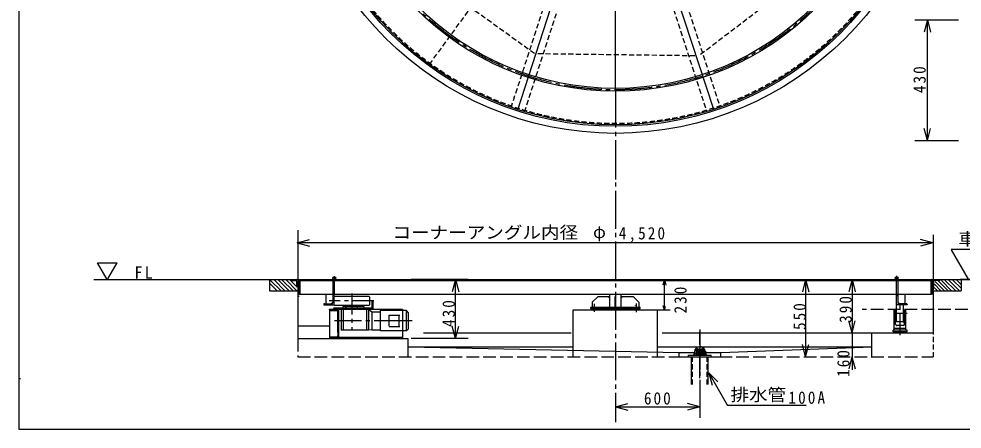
# Model space of a CAD drawing. Units: millimetres, scale not verified. Extents: x -5636 to 5974, y -4212 to 4128.
# Drawn here: x -5636 to 1075, y -4212 to -1289 of the extents above; entities that cross this region are included whole.
import ezdxf
from ezdxf.enums import TextEntityAlignment as Align

# ---------------------------------------------------------------- set-up
doc = ezdxf.new("R2010")
doc.units = ezdxf.units.MM
doc.header["$LTSCALE"] = 30
for name, pattern in [('CHAIN1', [8, 5, -1, 1, -1]), ('CHAIN2', [12, 9, -1, 1, -1]), ('DASHED1', [1.8, 1.2, -0.6]), ('DASHED3', [4, 3, -1]), ('DOUBLE_CHAIN1', [8.8, 5, -1, 0.6, -0.6, 0.6, -1])]:
    doc.linetypes.add(name, pattern=pattern)
doc.layers.add('0-0', color=7, linetype='Continuous')
doc.styles.add('ＭＳ ゴシック', font='')
doc.styles.get('ＭＳ ゴシック').set_extended_font_data('MS Gothic')

msp = doc.modelspace()

# ---------------------------------------------------------------- linework, layer by layer
at = {"layer": '0-0'}
for p, q in [((-1391.8, -1794.31), (-1391.8, -18.17)), ((-2086.81, -1936.21), (-1554.51, -297.95)), ((-1226.96, -295.44), (-695.3, -1931.72)), ((737.13, -1296.32), (1047.7, -1296.32)), ((827.13, -1296.32), (803.84, -1383.26)), ((827.13, -2156.32), (827.13, -1296.32)), ((827.13, -1296.32), (850.43, -1383.26)), ((-549.95, -1604.71), (-552.4, -1607.16)), ((827.13, -2156.32), (803.84, -2069.39)), ((827.13, -2156.32), (850.43, -2069.39)), ((737.13, -2156.32), (1047.7, -2156.32)), ((-1391.65, -2328.03), (-1391.65, -2432.6)), ((-3651.4, -2794.16), (-3651.4, -2898.73)), ((-3655.66, -2884.16), (-3568.73, -2860.87)), ((-3652.44, -2866.13), (-3652.44, -3568.16)), ((865.69, -2884.16), (778.75, -2860.87)), ((865.69, -2884.16), (778.75, -2907.46)), ((868.6, -2828.72), (868.6, -3526.41)), ((997.49, -2930.52), (1839.33, -2930.52)), ((1119.67, -3142.47), (999.17, -2933.77)), ((1061.24, -2930), (1063.89, -2930)), ((-5003.02, -3141.08), (-4936.57, -3025.99)), ((-5103.14, -3146.41), (-3401.89, -3146.41)), ((-4127.46, -3146.41), (-3938.1, -3146.41)), ((-3959.25, -3146.41), (-3666.32, -3146.41)), ((-3852.44, -3146.41), (-3852.44, -3226.41)), ((-3702.44, -3148.41), (-3702.44, -3146.41)), ((-3698.44, -3152.41), (-3666.94, -3152.41)), ((-3658.44, -3137.04), (-3658.44, -3137.08)), ((-3652.44, -3146.41), (-3652.44, -3228.88)), ((-3642.44, -3146.41), (-3642.44, -3252.34)), ((-3640.86, -3152.41), (857.09, -3152.41)), ((-3636.44, -3152.44), (-3636.44, -3252.34)), ((-3423.44, -3146.41), (869.35, -3146.41)), ((-3401.44, -3152.45), (-3401.44, -3252.34)), ((-2440.52, -3146.41), (-2844.53, -3146.41)), ((-2530.52, -3146.41), (-2553.82, -3233.34)), ((-2530.52, -3566.41), (-2530.52, -3146.41)), ((-2530.52, -3146.41), (-2507.23, -3233.34)), ((-1043.58, -3147.26), (-1053.76, -3185.27)), ((-1044.21, -3146.95), (-1044.81, -3147.3)), ((-1043.58, -3146.95), (-1033.24, -3185.54)), ((-128.57, -3146.41), (-35.9, -3146.41)), ((-38.57, -3146.41), (-61.86, -3233.34)), ((-38.57, -3146.41), (-15.27, -3233.34)), ((201.25, -3146.41), (431.21, -3146.41)), ((291.25, -3146.41), (267.95, -3233.34)), ((291.25, -3146.41), (291.25, -3526.41)), ((291.25, -3146.41), (314.54, -3233.34)), ((608.15, -3327.41), (608.15, -3152.08)), ((617.36, -3152.47), (617.36, -3251.75)), ((698.15, -3153.48), (698.15, -3152.08)), ((852.36, -3152.33), (852.36, -3251.75)), ((858.36, -3137.04), (858.36, -3137.17)), ((858.36, -3146.2), (858.36, -3251.75)), ((868.36, -3137.04), (868.36, -3137.33)), ((868.6, -3146.41), (1509.03, -3146.41)), ((914.36, -3152.41), (880.86, -3152.41)), ((918.36, -3148.41), (918.36, -3146.04)), ((2144.05, -3146.41), (1061.49, -3146.41)), ((1068.6, -3146.54), (1068.6, -3226.41)), ((-3663.19, -3196.41), (-3663, -3196.41)), ((-3660.86, -3163.22), (-3658.46, -3163.22)), ((-3658.44, -3159.82), (-3658.44, -3195.42)), ((-3658.44, -3192.41), (-3658.44, -3160.91)), ((-3654.44, -3196.41), (-3652.44, -3196.41)), ((870.36, -3196.41), (867.96, -3196.41)), ((868.36, -3193.29), (868.36, -3196.73)), ((874.36, -3194.4), (874.36, -3158.42)), ((-3852.44, -3226.41), (-3652.44, -3226.41)), ((-3643.73, -3264.41), (-3642.6, -3264.41)), ((-3642.27, -3229), (-3642.27, -3228.22)), ((857.74, -3252.41), (-3641.75, -3252.41)), ((-3541.44, -3251.59), (-3541.44, -3252.1)), ((-3507.44, -3251.59), (-3507.44, -3251.72)), ((-3452.64, -3251.84), (-3452.64, -3318.16)), ((-3402.64, -3252.73), (-3402.64, -3309.91)), ((-3392.64, -3327.41), (-3392.64, -3270.41)), ((-3144.97, -3267.41), (-3389.64, -3267.41)), ((-3141.97, -3270.41), (-3141.97, -3327.41)), ((-3035.44, -3251.59), (-3035.44, -3251.72)), ((-1556.35, -3308.41), (-1516.35, -3268.41)), ((-1432.61, -3268.41), (-1516.35, -3268.41)), ((-1436.89, -3275.49), (-1436.89, -3274.75)), ((-1431.89, -3343.06), (-1431.89, -3251.78)), ((-1388.66, -3268.41), (-1396.09, -3268.41)), ((-1394.89, -3343.65), (-1394.89, -3268.41)), ((-1388.89, -3343.65), (-1388.89, -3268.41)), ((-1264.34, -3268.41), (-1352.82, -3268.41)), ((-1351.89, -3343.36), (-1351.89, -3252.08)), ((-1346.89, -3275.49), (-1346.89, -3274.75)), ((-1264.34, -3268.41), (-1224.34, -3308.41)), ((282.98, -3264.41), (283, -3264.41)), ((618.15, -3252.68), (618.15, -3309.91)), ((667.48, -3265.36), (667.86, -3265.36)), ((668.15, -3252.87), (668.15, -3318.44)), ((757.15, -3252.57), (757.15, -3252.37)), ((867.96, -3226.41), (1068.6, -3226.41)), ((-3467.68, -3327.41), (-3392.9, -3327.41)), ((-3467.64, -3324.41), (-3467.64, -3327.47)), ((-3461.64, -3318.41), (-3411.14, -3318.41)), ((-3414.58, -3318.38), (-3402.53, -3306.33)), ((-3117.2, -3350.91), (-3396.99, -3350.91)), ((-3396.97, -3351.49), (-3396.97, -3359.89)), ((-3392.26, -3336.41), (-3392.01, -3336.41)), ((-3144.97, -3330.41), (-3389.64, -3330.41)), ((-3331.97, -3338.91), (-3331.97, -3351.16)), ((-3181.97, -3338.91), (-3331.97, -3338.91)), ((-3311.97, -3339.07), (-3311.97, -3351.16)), ((-3306.97, -3356.66), (-3306.97, -3331.32)), ((-3226.97, -3356.66), (-3226.97, -3329.88)), ((-3181.97, -3338.91), (-3181.97, -3350.49)), ((-3116.97, -3300.91), (-3116.97, -3359.75)), ((-1566.89, -3352.41), (-1216.89, -3352.41)), ((-1556.35, -3308.41), (-1556.35, -3342.24)), ((-1251.89, -3329.41), (-1251.89, -3330.01)), ((-1224.34, -3308.41), (-1224.34, -3342.24)), ((-1216.89, -3352.41), (-1216.89, -3343.41)), ((-1043.58, -3362.66), (-1051.26, -3334.02)), ((-1043.27, -3362.04), (-1036.21, -3335.7)), ((608.15, -3444.41), (608.15, -3330.41)), ((683.31, -3327.41), (608.24, -3327.41)), ((618.02, -3308.25), (628.02, -3318.26)), ((677.15, -3318.41), (626.65, -3318.41)), ((658.15, -3444.41), (658.15, -3330.41)), ((680.9, -3327.45), (682.63, -3320.98)), ((683.15, -3324.41), (683.15, -3327.41)), ((-3426.97, -3356.72), (-3426.97, -3559.54)), ((-3426.97, -3361.91), (-3426.97, -3360.61)), ((-2906.97, -3359.91), (-3426.87, -3359.91)), ((-3422.97, -3365.91), (-3373.97, -3365.91)), ((-3400.97, -3359.27), (-3400.97, -3359.33)), ((-3367.97, -3521.65), (-3367.97, -3371.91)), ((-3361.97, -3360.61), (-3361.97, -3518.37)), ((-3343.97, -3359.91), (-3343.97, -3506.91)), ((-3126.26, -3376.01), (-3149.01, -3359.76)), ((-3148.97, -3359.91), (-3148.97, -3506.91)), ((-3125.49, -3375.16), (-3125.49, -3505.16)), ((-3125.49, -3375.16), (-3063.94, -3375.16)), ((-3002.81, -3478.76), (-3002.81, -3399.81)), ((-3002.81, -3400.16), (-2926.4, -3400.16)), ((-2931.49, -3478.76), (-2931.49, -3402.35)), ((-2906.97, -3359.91), (-2906.97, -3567.44)), ((-2863.49, -3382.66), (-2878.49, -3367.66)), ((-2877.9, -3512.54), (-2877.9, -3368.21)), ((-2863.49, -3497.66), (-2863.49, -3382.66)), ((-1691.89, -3362.41), (-1002.76, -3362.41)), ((-1691.89, -3699.93), (-1691.89, -3362.41)), ((-1091.89, -3695.43), (-1091.89, -3362.41)), ((-1044.21, -3362.35), (-1043.25, -3362.61)), ((601.65, -3361.56), (591.65, -3361.56)), ((591.65, -3506.39), (591.65, -3361.56)), ((601.65, -3466.14), (601.65, -3361.56)), ((674.65, -3361.56), (664.65, -3361.56)), ((664.65, -3467.02), (664.65, -3361.56)), ((674.65, -3505.98), (674.65, -3361.56)), ((-3653.41, -3476.41), (-3428.75, -3476.41)), ((-3363.97, -3424.91), (-3361.32, -3424.91)), ((-3361.97, -3428.38), (-3361.97, -3428.68)), ((-3002.81, -3480.16), (-2926.4, -3480.16)), ((-2530.52, -3566.41), (-2553.82, -3479.48)), ((-2530.52, -3566.41), (-2507.23, -3479.48)), ((291.25, -3526.41), (267.95, -3439.48)), ((291.25, -3526.41), (314.54, -3439.48)), ((656.32, -3474.56), (609.76, -3474.56)), ((655.15, -3447.41), (611.15, -3447.41)), ((-3422.97, -3553.91), (-3373.97, -3553.91)), ((-3367.97, -3498.91), (-3367.97, -3547.91)), ((-3363.97, -3494.91), (-3362.07, -3494.91)), ((-3361.97, -3494.53), (-3361.97, -3557.58)), ((-3148.97, -3506.91), (-3343.97, -3506.91)), ((-3124.96, -3504.74), (-3147.71, -3507.34)), ((-3125.49, -3505.16), (-3063.94, -3505.16)), ((-2878.49, -3512.66), (-3065.49, -3512.66)), ((-2863.49, -3497.66), (-2878.49, -3512.66)), ((-2757.11, -3526.41), (-1705.76, -3526.41)), ((-1058.76, -3526.41), (431.21, -3526.41)), ((291.25, -3526.41), (291.25, -3788.89)), ((433.15, -3526.41), (868.6, -3526.41)), ((433.15, -3694.56), (433.15, -3526.41)), ((683.47, -3506.56), (582.93, -3506.56)), ((583.15, -3518.81), (583.15, -3506.56)), ((683.15, -3506.56), (583.15, -3506.56)), ((683.15, -3518.56), (583.27, -3518.56)), ((674.58, -3494.56), (591.5, -3494.56)), ((591.65, -3506.56), (591.65, -3505.96)), ((674.65, -3506.6), (674.65, -3505.28)), ((683.15, -3518.56), (683.15, -3506.56)), ((-3652.44, -3566.41), (-3034.19, -3566.41)), ((-3625.71, -3616.85), (-3625.89, -3617.03)), ((-2909.58, -3559.91), (-3428.05, -3559.91)), ((-3426.97, -3557.91), (-3426.97, -3559.98)), ((-3416.97, -3566.41), (-2866.17, -3566.41)), ((-2866.17, -3692.69), (-2866.17, -3566.41)), ((-2440.52, -3566.41), (-2844.53, -3566.41)), ((-38.57, -3696.86), (-15.27, -3609.93)), ((-2864.96, -3626.5), (-941.89, -3666.87)), ((-2863.11, -3626.41), (-1694.09, -3626.41)), ((-1091.8, -3626.41), (433.72, -3626.41)), ((-941.65, -3666.41), (-941.65, -3696.32)), ((-941.65, -3666.41), (-835.15, -3666.41)), ((-874.18, -3685.46), (-711.83, -3685.46)), ((-871.83, -3696.22), (-871.83, -3685.52)), ((-841.83, -3656.25), (-841.83, -3655.4)), ((-830.84, -3664.34), (-834.31, -3684.01)), ((-829.26, -3684.42), (-825.1, -3644.85)), ((-816.58, -3646.38), (-820.74, -3685.91)), ((-811.56, -3643.48), (-812.99, -3684.51)), ((-802.58, -3645.06), (-803.97, -3684.68)), ((-796.51, -3644.01), (-796.51, -3684.95)), ((-787.26, -3645.59), (-787.26, -3684.95)), ((-780.66, -3644.53), (-780.69, -3643.71)), ((-780.13, -3645.06), (-778.74, -3684.94)), ((-770.89, -3643.74), (-769.45, -3684.94)), ((-765.34, -3644.27), (-761.12, -3684.38)), ((-752.13, -3684.95), (-756.33, -3644.96)), ((-752.13, -3656.68), (-747.23, -3684.47)), ((-743.48, -3666.41), (-641.83, -3666.41)), ((-711.83, -3696.22), (-711.83, -3685.46)), ((-641.83, -3696.32), (-641.83, -3666.41)), ((-641.56, -3666.14), (433.41, -3626.38)), ((-941.65, -3696.32), (-720.45, -3696.32)), ((-872.12, -3700.7), (-872.37, -3700.7)), ((-851.83, -3894.78), (-851.83, -3697.55)), ((-731.83, -3894.78), (-731.83, -3699.16)), ((-722.96, -3696.32), (-641.83, -3696.32)), ((291.03, -3695.73), (267.73, -3782.66)), ((272.96, -3751.5), (272.96, -3752)), ((291.03, -3695.73), (291.03, -3729.65)), ((291.03, -3695.73), (314.32, -3782.66)), ((-727.98, -3810.95), (-594.23, -4042.62)), ((-727.98, -3810.95), (-664.34, -3874.59)), ((-727.98, -3810.95), (-704.68, -3897.88)), ((-5636.25, -3852.19), (-5625, -3852.19)), ((-1391.65, -4052.95), (-1304.71, -4029.66)), ((-1391.65, -4052.95), (-791.65, -4052.95)), ((-1391.65, -4052.95), (-1304.71, -4076.25)), ((-791.65, -4052.95), (-878.58, -4029.66)), ((-791.65, -4052.95), (-878.58, -4076.25)), ((-592.21, -4041.99), (-34.84, -4041.99))]:
    msp.add_line(p, q, dxfattribs=at)
at = {"layer": '0-0', "linetype": 'DASHED1'}
for p, q in [((-2714.85, -1613.69), (-1760.14, -299.65)), ((-2134.36, -1920.76), (-1629.85, -368.03)), ((-2039.25, -1951.66), (-1534.04, -396.77)), ((-1245.98, -398.71), (-742.85, -1947.17)), ((-1151.1, -367.1), (-647.74, -1916.27)), ((98.97, -864.63), (-785.78, -1543.98)), ((-2872.96, -881.39), (-1952.87, -1545.37)), ((-2554.81, -1436.69), (-2554.91, -1436.82)), ((-1943.38, -1535.89), (-819.36, -1550.12)), ((868.38, -3501.47), (868.38, -3696.41)), ((-844.83, -3893.99), (-844.83, -3697.55)), ((-738.83, -3893.99), (-738.83, -3699.16))]:
    msp.add_line(p, q, dxfattribs=at)
at = {"layer": '0-0', "linetype": 'CHAIN2'}
for p, q in [((-1391.65, -1794.07), (-1391.65, -4163.24)), ((-3328.97, -3348.13), (-3328.97, -3508.13)), ((-3163.97, -3346.46), (-3163.97, -3508.13)), ((-2838.24, -3439.91), (-3389.64, -3439.91)), ((-791.78, -3519.87), (-791.78, -3830.98)), ((-791.65, -3501.53), (-791.65, -4163.24))]:
    msp.add_line(p, q, dxfattribs=at)
at = {"layer": '0-0', "linetype": 'DOUBLE_CHAIN1'}
for p, q in [((-3847.22, -3149.89), (-3771.22, -3225.88)), ((-3820.14, -3148.68), (-3742.85, -3225.97)), ((-3793.87, -3146.66), (-3714.32, -3226.21)), ((-3764.9, -3147.35), (-3685.79, -3226.46)), ((-3737.29, -3146.67), (-3657.74, -3226.22)), ((-3707.79, -3147.89), (-3655.46, -3200.23)), ((972.92, -3225.12), (901.92, -3154.12)), ((927.45, -3153.76), (999.91, -3226.22)), ((949.45, -3147.48), (1027.16, -3225.19)), ((977.63, -3147.38), (1056.1, -3225.84)), ((1005.82, -3147.28), (1069.49, -3210.95)), ((1034.38, -3147.56), (1067.53, -3180.7)), ((-3849.88, -3175.51), (-3798.95, -3226.44)), ((875.18, -3204.01), (896.41, -3225.23)), ((921.45, -3223.78), (877.46, -3179.79)), ((883.22, -3159.79), (947.63, -3224.2))]:
    msp.add_line(p, q, dxfattribs=at)
at = {"layer": '0-0', "linetype": 'CHAIN1'}
for p, q in [((-3392.62, -3264.05), (-3392.62, -3153.14)), ((-3392.44, -3122.64), (-3392.44, -3252.34)), ((608.36, -3120.9), (608.36, -3155.98)), ((-3266.97, -3245.57), (-3266.97, -3508.13)), ((608.36, -3260.82), (608.36, -3263.94)), ((-3110.01, -3298.91), (-3428.05, -3298.91)), ((-1541.89, -3375.66), (-1541.89, -3320.33)), ((-1241.89, -3378.82), (-1241.89, -3317.16)), ((618.02, -3305.75), (618.02, -3306.14)), ((633.15, -3541.82), (633.15, -3310.56)), ((683.31, -3387.41), (585.88, -3387.41)), ((-791.83, -3849.19), (-791.83, -3516.67))]:
    msp.add_line(p, q, dxfattribs=at)
at = {"layer": '0-0', "color": 4}
for p, q in [((-1043.61, -3146.41), (-1053.96, -3185.05)), ((-1043.61, -3146.41), (-1033.26, -3185.05)), ((-1043.61, -3362.35), (-1043.61, -3146.41))]:
    msp.add_line(p, q, dxfattribs=at)
at = {"layer": '0-0', "linetype": 'DASHED3'}
msp.add_line((1115.01, -3359.63), (363.48, -3359.63), dxfattribs=at)
at = {"layer": '0-0'}
msp.add_lwpolyline([(-5636.25, -4212.19), (5973.75, -4212.19), (5973.75, 4127.81), (-5636.25, 4127.81)], close=True, dxfattribs=at)
for points in [[(865.69, -2884.16), (-3655.66, -2884.16), (-3568.73, -2907.46)], [(-5007.13, -3145.19), (-5075.95, -3025.99), (-4936.57, -3025.99)], [(-1044.21, -3362.35), (-1043.89, -3362.35), (-1043.89, -3147.58)], [(-38.57, -3146.41), (-38.57, -3696.86), (-61.86, -3609.93)], [(-3116.97, -3300.91), (-3125.97, -3300.91), (-3125.97, -3350.89)], [(-1566.89, -3352.41), (-1566.89, -3343.41), (-1216.89, -3343.41)], [(-2878.49, -3367.66), (-3065.49, -3367.66), (-3065.49, -3512.66)]]:
    msp.add_lwpolyline(points, dxfattribs=at)
at = {"layer": '0-0', "linetype": 'DASHED3'}
msp.add_lwpolyline([(-3652.17, -3567.76), (-3652.17, -3696.41), (868.38, -3696.41)], dxfattribs=at)
at = {"layer": '0-0'}
for centre, radius in [((-1391.71, 205.46), 2310), ((-1391.71, 205.46), 2260), ((-1391.71, 205.46), 2250), ((-1391.71, 205.46), 2010), ((-1391.71, 205.46), 1990), ((-3392.33, -3136.34), 10), ((608.39, -3136.11), 10)]:
    msp.add_circle(centre, radius, dxfattribs=at)
at = {"layer": '0-0', "linetype": 'DASHED1'}
msp.add_circle((-1391.71, 205.46), 2241, dxfattribs=at)
at = {"layer": '0-0', "linetype": 'CHAIN2'}
msp.add_circle((-1391.71, 205.46), 2000, dxfattribs=at)
at = {"layer": '0-0'}
for centre, radius, start, end in [((-3698.44, -3148.41), 4, 180, 270), ((-3666.94, -3160.91), 8.5, 0, 90), ((880.86, -3158.91), 6.5, 90, 180), ((914.36, -3148.41), 4, 270, 0), ((-3654.44, -3192.41), 4, 180, 270), ((870.36, -3192.41), 4, 270, 0), ((-3396.64, -3258.41), 6, 90, 180), ((-3389.64, -3270.41), 3, 90, 180), ((-3144.97, -3270.41), 3, 0, 90), ((612.15, -3258.41), 6, 0, 90), ((-3461.64, -3324.41), 6, 90, 182.88578), ((-3461.64, -3324.41), 6, 209.52939, 210), ((-3411.14, -3309.91), 8.5, 270, 0), ((-3389.64, -3327.41), 3, 180, 270), ((-3144.97, -3327.41), 3, 270, 0), ((611.15, -3330.41), 3, 90, 180), ((626.65, -3309.91), 8.5, 180, 270), ((655.15, -3330.41), 3, 0, 90), ((677.15, -3324.41), 6, 0, 90), ((-3422.97, -3361.91), 4, 180, 270), ((-3373.97, -3371.91), 6, 0, 90), ((-3363.97, -3420.91), 4, 180, 270), ((611.15, -3350.56), 7, 244.62307, 244.79505), ((611.59, -3464.53), 10, 181.10171, 275.11731), ((611.15, -3444.41), 3, 180, 270), ((654.71, -3464.68), 10, 270, 0), ((655.15, -3444.41), 3, 270, 0), ((-3422.97, -3557.91), 4, 90, 180), ((-3373.97, -3547.91), 6, 270, 0), ((-3363.97, -3498.91), 4, 90, 180), ((-790.97, -3665.48), 40, 1.59114, 181.84761), ((-821.07, -3645.06), 5, 329.93142, 90), ((-807.07, -3644.8), 5, 351.46923, 176.42367), ((-791.75, -3645.33), 5, 348.23171, 182.86241), ((-775.11, -3644.8), 5, 348.11134, 189.46232), ((-760.58, -3645.33), 5, 49.39871, 180)]:
    msp.add_arc(centre, radius, start, end, dxfattribs=at)

# ---------------------------------------------------------------- texts
at = {"layer": '0-0', "style": 'ＭＳ ゴシック', "width": 1.1}
for s, p in [('コーナーアングル内径', (-2977.68, -2881.18)), ('車乗り入れ面', (1047.13, -2928.15)), ('排水管', (-573.15, -4037.23))]:
    msp.add_text(s, height=87.98, dxfattribs=at).set_placement(p, align=Align.BOTTOM_LEFT)
at = {"layer": '0-0', "style": 'ＭＳ ゴシック'}
msp.add_text('φ', height=87.98, dxfattribs=at).set_placement((-1551.12, -2877.44), align=Align.BOTTOM_LEFT)
at = {"layer": '0-0', "char_height": 87.98, "attachment_point": 7, "rotation": 90, "style": 'ＭＳ ゴシック'}
for s, insert in [('\\T1.27;\\W0.9;430', (816.55, -1817.63)), ('\\T1.27;\\W0.9;230', (-884.35, -3387.61)), ('\\T1.27;\\W0.9;390', (290.76, -3454.76)), ('\\T1.27;\\W0.9;430', (-2533.41, -3483.85)), ('\\T1.27;\\W0.9;550', (-36.37, -3505.44)), ('\\T1.27;\\W0.9;160', (274.64, -3839.49))]:
    msp.add_mtext(s, dxfattribs=dict(at, insert=insert))
at = {"layer": '0-0', "char_height": 87.98, "attachment_point": 7, "style": 'ＭＳ ゴシック'}
for s, insert in [('\\T1.28;\\W0.9;4,520', (-1368.47, -2882.66)), ('\\T1.27;\\W0.95;FL', (-4813.29, -3138.97)), ('\\T1.27;\\W0.9;600', (-1189.15, -4037.95)), ('\\T1.28;\\W0.9;100A', (-161.08, -4032.47))]:
    msp.add_mtext(s, dxfattribs=dict(at, insert=insert))

doc.saveas('drawing.dxf')
